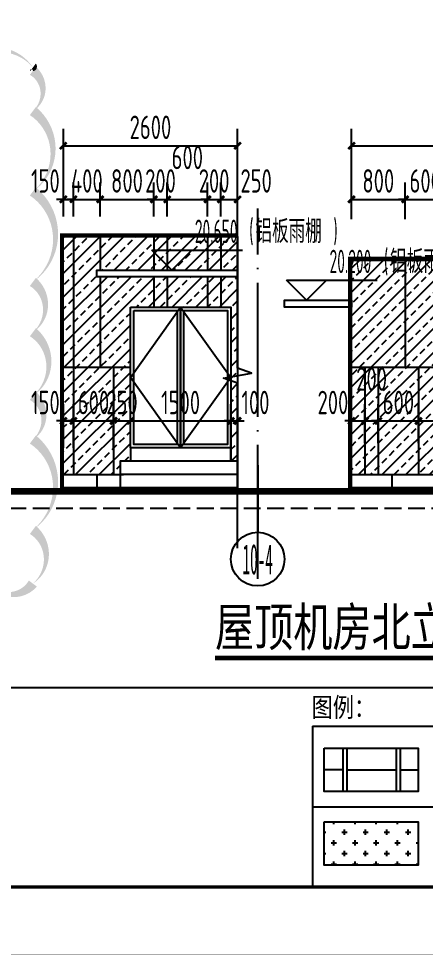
# Model space of a CAD drawing. Extents: x -863035 to 270371, y -8918 to 240488.
# Drawn here: x -246295 to -240228, y 112772 to 126731 of the extents above; entities that cross this region are included whole.
import ezdxf
from ezdxf.enums import TextEntityAlignment as Align

# ---------------------------------------------------------------- set-up
doc = ezdxf.new("R2010")
doc.units = 0
doc.header["$LTSCALE"] = 1000
doc.header["$MEASUREMENT"] = 0
for name, pattern in [('109-34 轴网$0$L1$0$$AUDIT_BAD_LTYPE1', [0]), ('DASH', [0.35, 0.25, -0.1]), ('DOTE', [2.42, 2, -0.2, 0.02, -0.2])]:
    doc.linetypes.add(name, pattern=pattern)
for name, color, linetype in [('01-标注_尺寸', 124, 'Continuous'), ('01-标注_标高', 200, 'Continuous'), ('01-标注_符号', 200, 'Continuous'), ('01-标注_轴线坐标', 132, 'Continuous'), ('02-TEXT_标注', 130, 'Continuous'), ('02-TEXT_轴号', 7, 'Continuous'), ('05-填充_156', 156, 'Continuous'), ('A-C_窗', 140, 'Continuous'), ('A_AXIS-轴线', 36, 'Continuous'), ('AXIS_TEXT', 7, 'Continuous'), ('DIM_SYMB', 3, 'Continuous'), ('E-墙面分格', 146, 'Continuous'), ('E-立面轮廓', 241, 'Continuous'), ('X-立面图例$0$03-表格_197', 197, 'Continuous'), ('X-立面图例$0$05-填充_156', 156, 'Continuous'), ('X-立面图例$0$A-0-图名图例', 2, 'Continuous'), ('X-立面图例$0$A-C_窗', 140, 'Continuous')]:
    doc.layers.add(name, color=color, linetype=linetype)
doc.layers.add('04-不打印_辅助线', color=165, linetype='Continuous', plot=False)
doc.layers.add('DIM_MODI', color=6, linetype='Continuous', plot=False)
doc.styles.add('_TCH_AXIS', font='STXIHEI.TTF')
doc.styles.add('_TCH_DIM', font='ROS1', dxfattribs={"width": 0.75, "bigfont": 'JD'})
doc.styles.add('_TCH_DIM_T3', font='ROS1', dxfattribs={"width": 0.75, "bigfont": 'JD'})
doc.styles.add('COMPLEX', font='COMPLEX')
doc.styles.get("Standard").update_dxf_attribs({"font": 'STXIHEI.TTF', "width": 0.75})
doc.styles.add('X-立面图例$0$HT_HWXH', font='STXIHEI.TTF', dxfattribs={"width": 0.8})
doc.dimstyles.new('_TCH_ARCH&&100', dxfattribs={"dimtxt": 350, "dimasz": 100, "dimexe": 250, "dimexo": 300, "dimgap": 100, "dimtad": 1, "dimdec": 0, "dimzin": 0, "dimdsep": 46, "dimtxsty": '_TCH_DIM_T3', "dimblk": 'ARCHTICK', "dimcen": 0.09, "dimclrt": 7, "dimazin": 2, "dimtfac": 1, "dimtdec": 0, "dimtix": 1, "dimtmove": 2, "dimatfit": 3, "dimfxl": 0, "dimtolj": 1, "dimtzin": 0, "dimarcsym": 0})

# ---------------------------------------------------------------- blocks, each defined once
blk = doc.blocks.new('X-立面图例')
at = {"layer": 'X-立面图例$0$05-填充_156'}
h = blk.add_hatch(dxfattribs=at)
h.set_pattern_fill('CROSS', color=136, scale=100)
h.set_pattern_definition([(0, (-1603.78, -29391.35), (158.75, 158.75), [79.375, -238.125]), (90, (-1564.1, -29431.04), (-158.75, 158.75), [79.375, -238.125])])
h.paths.add_polyline_path([(178, 972), (178, 328), (1578, 328), (1578, 972)])
at = {"layer": 'X-立面图例$0$03-表格_197'}
for p, q in [((0, 2400), (24597, 2400)), ((0, 2400), (0, 0)), ((0, 1200), (24597, 1200)), ((0, 0), (24597, 0))]:
    blk.add_line(p, q, dxfattribs=at)
at = {"layer": 'X-立面图例$0$A-C_窗'}
for p, q in [((461, 1428), (461, 2072)), ((521, 1428), (521, 2072)), ((1257, 1428), (1257, 2072)), ((1317, 1428), (1317, 2072)), ((461, 1750), (178, 1750)), ((521, 1750), (1257, 1750)), ((1317, 1750), (1578, 1750))]:
    blk.add_line(p, q, dxfattribs=at)
for points in [[(178, 2072), (1578, 2072), (1578, 1428), (178, 1428)], [(178, 972), (1578, 972), (1578, 328), (178, 328)]]:
    blk.add_lwpolyline(points, close=True, dxfattribs=at)
at = {"layer": 'X-立面图例$0$A-0-图名图例', "style": 'X-立面图例$0$HT_HWXH', "width": 0.8}
blk.add_text('图例：', height=290.1, dxfattribs=at).set_placement((-12, 2538))
blk = doc.blocks.new('图框-A1+1-4')
for points, const_width in [([(0, 0), (1051, 0), (1051, 594), (0, 594)], 0.05), ([(976, 584), (25, 584), (25, 10), (976, 10)], 0.5)]:
    blk.add_lwpolyline(points, close=True, dxfattribs=dict(const_width=const_width))
blk = doc.blocks.new('_ArchTick')
at = {"color": 0, "linetype": 'ByBlock', "const_width": 0.4}
blk.add_lwpolyline([(-0.5, -0.5), (0.5, 0.5)], dxfattribs=at)
blk = doc.blocks.new('*D444')
at = {"layer": '01-标注_尺寸', "color": 0, "lineweight": -2, "transparency": 16777216}
for p, q in [((-241329, 120396), (-241329, 120980)), ((-241129, 120396), (-241129, 120980)), ((-241329, 120730), (-241429, 120730)), ((-241329, 120730), (-241129, 120730)), ((-241129, 120730), (-241029, 120730))]:
    blk.add_line(p, q, dxfattribs=at)
at = {"layer": 'Defpoints', "color": 0, "transparency": 16777216}
for p in [(-241129, 120730), (-241329, 120096), (-241129, 120096)]:
    blk.add_point(p, dxfattribs=at)
at = {"layer": '01-标注_尺寸', "color": 0, "lineweight": -2, "transparency": 16777216, "xscale": 100, "yscale": 100, "zscale": 100}
blk.add_blockref('_ArchTick', (-241329, 120730), dxfattribs=at)
at = {"layer": '01-标注_尺寸', "color": 0, "lineweight": -2, "transparency": 16777216, "xscale": 100, "yscale": 100, "zscale": 100, "rotation": 180}
blk.add_blockref('_ArchTick', (-241129, 120730), dxfattribs=at)
at = {"layer": '01-标注_尺寸', "color": 7, "transparency": 16777216, "insert": (-241606, 121005), "char_height": 350, "attachment_point": 5, "style": '_TCH_DIM_T3'}
blk.add_mtext('\\A1;200', dxfattribs=at)
blk = doc.blocks.new('*D445')
at = {"layer": '01-标注_尺寸', "color": 0, "lineweight": -2, "transparency": 16777216}
for p, q in [((-241129, 120396), (-241129, 120980)), ((-240929, 120396), (-240929, 120980)), ((-241129, 120730), (-240929, 120730))]:
    blk.add_line(p, q, dxfattribs=at)
at = {"layer": 'Defpoints', "color": 0, "transparency": 16777216}
for p in [(-240929, 120730), (-241129, 120096), (-240929, 120096)]:
    blk.add_point(p, dxfattribs=at)
at = {"layer": '01-标注_尺寸', "color": 0, "lineweight": -2, "transparency": 16777216, "xscale": 100, "yscale": 100, "zscale": 100, "rotation": 180}
blk.add_blockref('_ArchTick', (-241129, 120730), dxfattribs=at)
at = {"layer": '01-标注_尺寸', "color": 0, "lineweight": -2, "transparency": 16777216, "xscale": 100, "yscale": 100, "zscale": 100}
blk.add_blockref('_ArchTick', (-240929, 120730), dxfattribs=at)
at = {"layer": '01-标注_尺寸', "color": 7, "transparency": 16777216, "insert": (-241029, 121355), "char_height": 350, "attachment_point": 5, "style": '_TCH_DIM_T3'}
blk.add_mtext('\\A1;200', dxfattribs=at)
blk = doc.blocks.new('*D446')
at = {"layer": '01-标注_尺寸', "color": 0, "lineweight": -2, "transparency": 16777216}
for p, q in [((-240929, 120396), (-240929, 120980)), ((-240329, 120396), (-240329, 120980)), ((-240929, 120730), (-241029, 120730)), ((-240929, 120730), (-240329, 120730)), ((-240329, 120730), (-240229, 120730))]:
    blk.add_line(p, q, dxfattribs=at)
at = {"layer": 'Defpoints', "color": 0, "transparency": 16777216}
for p in [(-240329, 120730), (-240929, 120096), (-240329, 120096)]:
    blk.add_point(p, dxfattribs=at)
at = {"layer": '01-标注_尺寸', "color": 0, "lineweight": -2, "transparency": 16777216, "xscale": 100, "yscale": 100, "zscale": 100}
blk.add_blockref('_ArchTick', (-240929, 120730), dxfattribs=at)
at = {"layer": '01-标注_尺寸', "color": 0, "lineweight": -2, "transparency": 16777216, "xscale": 100, "yscale": 100, "zscale": 100, "rotation": 180}
blk.add_blockref('_ArchTick', (-240329, 120730), dxfattribs=at)
at = {"layer": '01-标注_尺寸', "color": 7, "transparency": 16777216, "insert": (-240629, 121005), "char_height": 350, "attachment_point": 5, "style": '_TCH_DIM_T3'}
blk.add_mtext('\\A1;600', dxfattribs=at)
blk = doc.blocks.new('*D447')
at = {"layer": '01-标注_尺寸', "color": 0, "lineweight": -2, "transparency": 16777216}
for p, q in [((-240329, 120396), (-240329, 120980)), ((-239429, 120396), (-239429, 120980)), ((-240329, 120730), (-239429, 120730))]:
    blk.add_line(p, q, dxfattribs=at)
at = {"layer": 'Defpoints', "color": 0, "transparency": 16777216}
for p in [(-239429, 120730), (-240329, 120096), (-239429, 120096)]:
    blk.add_point(p, dxfattribs=at)
at = {"layer": '01-标注_尺寸', "color": 0, "lineweight": -2, "transparency": 16777216, "xscale": 100, "yscale": 100, "zscale": 100, "rotation": 180}
blk.add_blockref('_ArchTick', (-240329, 120730), dxfattribs=at)
at = {"layer": '01-标注_尺寸', "color": 0, "lineweight": -2, "transparency": 16777216, "xscale": 100, "yscale": 100, "zscale": 100}
blk.add_blockref('_ArchTick', (-239429, 120730), dxfattribs=at)
at = {"layer": '01-标注_尺寸', "color": 7, "transparency": 16777216, "insert": (-239879, 121005), "char_height": 350, "attachment_point": 5, "style": '_TCH_DIM_T3'}
blk.add_mtext('\\A1;900', dxfattribs=at)
blk = doc.blocks.new('_AXISO')
blk.add_circle((0, 0), 0.5)
at = {"layer": 'AXIS_TEXT', "style": 'COMPLEX', "width": 1.041667}
blk.add_attdef('A', text='', height=0.56, dxfattribs=at).set_placement((-0.25, -0.28), (0.25, -0.28), align=Align.FIT)
blk = doc.blocks.new('*D567')
at = {"layer": '01-标注_尺寸', "color": 0, "lineweight": -2, "transparency": 16777216}
for p, q in [((-241329, 124080), (-241329, 125086)), ((-233879, 124080), (-233879, 125086)), ((-241329, 124836), (-233879, 124836))]:
    blk.add_line(p, q, dxfattribs=at)
at = {"layer": 'Defpoints', "color": 0, "transparency": 16777216}
for p in [(-233879, 124836), (-241329, 123780), (-233879, 123780)]:
    blk.add_point(p, dxfattribs=at)
at = {"layer": '01-标注_尺寸', "color": 0, "lineweight": -2, "transparency": 16777216, "xscale": 100, "yscale": 100, "zscale": 100, "rotation": 180}
blk.add_blockref('_ArchTick', (-241329, 124836), dxfattribs=at)
at = {"layer": '01-标注_尺寸', "color": 0, "lineweight": -2, "transparency": 16777216, "xscale": 100, "yscale": 100, "zscale": 100}
blk.add_blockref('_ArchTick', (-233879, 124836), dxfattribs=at)
at = {"layer": '01-标注_尺寸', "color": 7, "transparency": 16777216, "insert": (-237604, 125111), "char_height": 350, "attachment_point": 5, "style": '_TCH_DIM_T3'}
blk.add_mtext('\\A1;7450', dxfattribs=at)
blk = doc.blocks.new('*D568')
at = {"layer": '01-标注_尺寸', "color": 0, "lineweight": -2, "transparency": 16777216}
for p, q in [((-241329, 123739), (-241329, 124286)), ((-240529, 123739), (-240529, 124286)), ((-241329, 124036), (-240529, 124036))]:
    blk.add_line(p, q, dxfattribs=at)
at = {"layer": 'Defpoints', "color": 0, "transparency": 16777216}
for p in [(-240529, 124036), (-241329, 123439), (-240529, 123439)]:
    blk.add_point(p, dxfattribs=at)
at = {"layer": '01-标注_尺寸', "color": 0, "lineweight": -2, "transparency": 16777216, "xscale": 100, "yscale": 100, "zscale": 100, "rotation": 180}
blk.add_blockref('_ArchTick', (-241329, 124036), dxfattribs=at)
at = {"layer": '01-标注_尺寸', "color": 0, "lineweight": -2, "transparency": 16777216, "xscale": 100, "yscale": 100, "zscale": 100}
blk.add_blockref('_ArchTick', (-240529, 124036), dxfattribs=at)
at = {"layer": '01-标注_尺寸', "color": 7, "transparency": 16777216, "insert": (-240929, 124311), "char_height": 350, "attachment_point": 5, "style": '_TCH_DIM_T3'}
blk.add_mtext('\\A1;800', dxfattribs=at)
blk = doc.blocks.new('*D569')
at = {"layer": '01-标注_尺寸', "color": 0, "lineweight": -2, "transparency": 16777216}
for p, q in [((-240529, 123739), (-240529, 124286)), ((-239929, 123739), (-239929, 124286)), ((-240529, 124036), (-240629, 124036)), ((-240529, 124036), (-239929, 124036)), ((-239929, 124036), (-239829, 124036))]:
    blk.add_line(p, q, dxfattribs=at)
at = {"layer": 'Defpoints', "color": 0, "transparency": 16777216}
for p in [(-239929, 124036), (-240529, 123439), (-239929, 123439)]:
    blk.add_point(p, dxfattribs=at)
at = {"layer": '01-标注_尺寸', "color": 0, "lineweight": -2, "transparency": 16777216, "xscale": 100, "yscale": 100, "zscale": 100}
blk.add_blockref('_ArchTick', (-240529, 124036), dxfattribs=at)
at = {"layer": '01-标注_尺寸', "color": 0, "lineweight": -2, "transparency": 16777216, "xscale": 100, "yscale": 100, "zscale": 100, "rotation": 180}
blk.add_blockref('_ArchTick', (-239929, 124036), dxfattribs=at)
at = {"layer": '01-标注_尺寸', "color": 7, "transparency": 16777216, "insert": (-240229, 124311), "char_height": 350, "attachment_point": 5, "style": '_TCH_DIM_T3'}
blk.add_mtext('\\A1;600', dxfattribs=at)
blk = doc.blocks.new('*D735')
at = {"layer": '01-标注_尺寸', "color": 0, "lineweight": -2, "transparency": 16777216}
for p, q in [((-245629, 120330), (-245629, 120980)), ((-245479, 120330), (-245479, 120980)), ((-245629, 120730), (-245729, 120730)), ((-245629, 120730), (-245479, 120730)), ((-245479, 120730), (-245379, 120730))]:
    blk.add_line(p, q, dxfattribs=at)
at = {"layer": 'Defpoints', "color": 0, "transparency": 16777216}
for p in [(-245479, 120730), (-245629, 120030), (-245479, 120030)]:
    blk.add_point(p, dxfattribs=at)
at = {"layer": '01-标注_尺寸', "color": 0, "lineweight": -2, "transparency": 16777216, "xscale": 100, "yscale": 100, "zscale": 100}
blk.add_blockref('_ArchTick', (-245629, 120730), dxfattribs=at)
at = {"layer": '01-标注_尺寸', "color": 0, "lineweight": -2, "transparency": 16777216, "xscale": 100, "yscale": 100, "zscale": 100, "rotation": 180}
blk.add_blockref('_ArchTick', (-245479, 120730), dxfattribs=at)
at = {"layer": '01-标注_尺寸', "color": 7, "transparency": 16777216, "insert": (-245897, 121005), "char_height": 350, "attachment_point": 5, "style": '_TCH_DIM_T3'}
blk.add_mtext('\\A1;150', dxfattribs=at)
blk = doc.blocks.new('*D736')
at = {"layer": '01-标注_尺寸', "color": 0, "lineweight": -2, "transparency": 16777216}
for p, q in [((-245479, 120330), (-245479, 120980)), ((-244879, 120330), (-244879, 120980)), ((-245479, 120730), (-245579, 120730)), ((-245479, 120730), (-244879, 120730)), ((-244879, 120730), (-244779, 120730))]:
    blk.add_line(p, q, dxfattribs=at)
at = {"layer": 'Defpoints', "color": 0, "transparency": 16777216}
for p in [(-244879, 120730), (-245479, 120030), (-244879, 120030)]:
    blk.add_point(p, dxfattribs=at)
at = {"layer": '01-标注_尺寸', "color": 0, "lineweight": -2, "transparency": 16777216, "xscale": 100, "yscale": 100, "zscale": 100}
blk.add_blockref('_ArchTick', (-245479, 120730), dxfattribs=at)
at = {"layer": '01-标注_尺寸', "color": 0, "lineweight": -2, "transparency": 16777216, "xscale": 100, "yscale": 100, "zscale": 100, "rotation": 180}
blk.add_blockref('_ArchTick', (-244879, 120730), dxfattribs=at)
at = {"layer": '01-标注_尺寸', "color": 7, "transparency": 16777216, "insert": (-245179, 121005), "char_height": 350, "attachment_point": 5, "style": '_TCH_DIM_T3'}
blk.add_mtext('\\A1;600', dxfattribs=at)
blk = doc.blocks.new('*D737')
at = {"layer": '01-标注_尺寸', "color": 0, "lineweight": -2, "transparency": 16777216}
for p, q in [((-244879, 120330), (-244879, 120980)), ((-244629, 120330), (-244629, 120980)), ((-244879, 120730), (-244979, 120730)), ((-244879, 120730), (-244629, 120730)), ((-244629, 120730), (-244529, 120730))]:
    blk.add_line(p, q, dxfattribs=at)
at = {"layer": 'Defpoints', "color": 0, "transparency": 16777216}
for p in [(-244629, 120730), (-244879, 120030), (-244629, 120030)]:
    blk.add_point(p, dxfattribs=at)
at = {"layer": '01-标注_尺寸', "color": 0, "lineweight": -2, "transparency": 16777216, "xscale": 100, "yscale": 100, "zscale": 100}
blk.add_blockref('_ArchTick', (-244879, 120730), dxfattribs=at)
at = {"layer": '01-标注_尺寸', "color": 0, "lineweight": -2, "transparency": 16777216, "xscale": 100, "yscale": 100, "zscale": 100, "rotation": 180}
blk.add_blockref('_ArchTick', (-244629, 120730), dxfattribs=at)
at = {"layer": '01-标注_尺寸', "color": 7, "transparency": 16777216, "insert": (-244754, 121005), "char_height": 350, "attachment_point": 5, "style": '_TCH_DIM_T3'}
blk.add_mtext('\\A1;250', dxfattribs=at)
blk = doc.blocks.new('*D738')
at = {"layer": '01-标注_尺寸', "color": 0, "lineweight": -2, "transparency": 16777216}
for p, q in [((-244629, 120330), (-244629, 120980)), ((-243129, 120330), (-243129, 120980)), ((-244629, 120730), (-243129, 120730))]:
    blk.add_line(p, q, dxfattribs=at)
at = {"layer": 'Defpoints', "color": 0, "transparency": 16777216}
for p in [(-243129, 120730), (-244629, 120030), (-243129, 120030)]:
    blk.add_point(p, dxfattribs=at)
at = {"layer": '01-标注_尺寸', "color": 0, "lineweight": -2, "transparency": 16777216, "xscale": 100, "yscale": 100, "zscale": 100, "rotation": 180}
blk.add_blockref('_ArchTick', (-244629, 120730), dxfattribs=at)
at = {"layer": '01-标注_尺寸', "color": 0, "lineweight": -2, "transparency": 16777216, "xscale": 100, "yscale": 100, "zscale": 100}
blk.add_blockref('_ArchTick', (-243129, 120730), dxfattribs=at)
at = {"layer": '01-标注_尺寸', "color": 7, "transparency": 16777216, "insert": (-243879, 121005), "char_height": 350, "attachment_point": 5, "style": '_TCH_DIM_T3'}
blk.add_mtext('\\A1;1500', dxfattribs=at)
blk = doc.blocks.new('*D739')
at = {"layer": '01-标注_尺寸', "color": 0, "lineweight": -2, "transparency": 16777216}
for p, q in [((-243129, 120330), (-243129, 120980)), ((-243029, 120330), (-243029, 120980)), ((-243129, 120730), (-243229, 120730)), ((-243129, 120730), (-243029, 120730)), ((-243029, 120730), (-242929, 120730))]:
    blk.add_line(p, q, dxfattribs=at)
at = {"layer": 'Defpoints', "color": 0, "transparency": 16777216}
for p in [(-243029, 120730), (-243129, 120030), (-243029, 120030)]:
    blk.add_point(p, dxfattribs=at)
at = {"layer": '01-标注_尺寸', "color": 0, "lineweight": -2, "transparency": 16777216, "xscale": 100, "yscale": 100, "zscale": 100}
blk.add_blockref('_ArchTick', (-243129, 120730), dxfattribs=at)
at = {"layer": '01-标注_尺寸', "color": 0, "lineweight": -2, "transparency": 16777216, "xscale": 100, "yscale": 100, "zscale": 100, "rotation": 180}
blk.add_blockref('_ArchTick', (-243029, 120730), dxfattribs=at)
at = {"layer": '01-标注_尺寸', "color": 7, "transparency": 16777216, "insert": (-242762, 121005), "char_height": 350, "attachment_point": 5, "style": '_TCH_DIM_T3'}
blk.add_mtext('\\A1;100', dxfattribs=at)
blk = doc.blocks.new('*D740')
at = {"layer": '01-标注_尺寸', "color": 0, "lineweight": -2, "transparency": 16777216}
for p, q in [((-245629, 123780), (-245629, 124286)), ((-245479, 123780), (-245479, 124286)), ((-245629, 124036), (-245729, 124036)), ((-245629, 124036), (-245479, 124036)), ((-245479, 124036), (-245379, 124036))]:
    blk.add_line(p, q, dxfattribs=at)
at = {"layer": 'Defpoints', "color": 0, "transparency": 16777216}
for p in [(-245479, 124036), (-245629, 123480), (-245479, 123480)]:
    blk.add_point(p, dxfattribs=at)
at = {"layer": '01-标注_尺寸', "color": 0, "lineweight": -2, "transparency": 16777216, "xscale": 100, "yscale": 100, "zscale": 100}
blk.add_blockref('_ArchTick', (-245629, 124036), dxfattribs=at)
at = {"layer": '01-标注_尺寸', "color": 0, "lineweight": -2, "transparency": 16777216, "xscale": 100, "yscale": 100, "zscale": 100, "rotation": 180}
blk.add_blockref('_ArchTick', (-245479, 124036), dxfattribs=at)
at = {"layer": '01-标注_尺寸', "color": 7, "transparency": 16777216, "insert": (-245897, 124311), "char_height": 350, "attachment_point": 5, "style": '_TCH_DIM_T3'}
blk.add_mtext('\\A1;150', dxfattribs=at)
blk = doc.blocks.new('*D741')
at = {"layer": '01-标注_尺寸', "color": 0, "lineweight": -2, "transparency": 16777216}
for p, q in [((-245479, 123780), (-245479, 124286)), ((-245079, 123780), (-245079, 124286)), ((-245479, 124036), (-245579, 124036)), ((-245479, 124036), (-245079, 124036)), ((-245079, 124036), (-244979, 124036))]:
    blk.add_line(p, q, dxfattribs=at)
at = {"layer": 'Defpoints', "color": 0, "transparency": 16777216}
for p in [(-245079, 124036), (-245479, 123480), (-245079, 123480)]:
    blk.add_point(p, dxfattribs=at)
at = {"layer": '01-标注_尺寸', "color": 0, "lineweight": -2, "transparency": 16777216, "xscale": 100, "yscale": 100, "zscale": 100}
blk.add_blockref('_ArchTick', (-245479, 124036), dxfattribs=at)
at = {"layer": '01-标注_尺寸', "color": 0, "lineweight": -2, "transparency": 16777216, "xscale": 100, "yscale": 100, "zscale": 100, "rotation": 180}
blk.add_blockref('_ArchTick', (-245079, 124036), dxfattribs=at)
at = {"layer": '01-标注_尺寸', "color": 7, "transparency": 16777216, "insert": (-245279, 124311), "char_height": 350, "attachment_point": 5, "style": '_TCH_DIM_T3'}
blk.add_mtext('\\A1;400', dxfattribs=at)
blk = doc.blocks.new('*D742')
at = {"layer": '01-标注_尺寸', "color": 0, "lineweight": -2, "transparency": 16777216}
for p, q in [((-245079, 123780), (-245079, 124286)), ((-244279, 123780), (-244279, 124286)), ((-245079, 124036), (-244279, 124036))]:
    blk.add_line(p, q, dxfattribs=at)
at = {"layer": 'Defpoints', "color": 0, "transparency": 16777216}
for p in [(-244279, 124036), (-245079, 123480), (-244279, 123480)]:
    blk.add_point(p, dxfattribs=at)
at = {"layer": '01-标注_尺寸', "color": 0, "lineweight": -2, "transparency": 16777216, "xscale": 100, "yscale": 100, "zscale": 100, "rotation": 180}
blk.add_blockref('_ArchTick', (-245079, 124036), dxfattribs=at)
at = {"layer": '01-标注_尺寸', "color": 0, "lineweight": -2, "transparency": 16777216, "xscale": 100, "yscale": 100, "zscale": 100}
blk.add_blockref('_ArchTick', (-244279, 124036), dxfattribs=at)
at = {"layer": '01-标注_尺寸', "color": 7, "transparency": 16777216, "insert": (-244679, 124311), "char_height": 350, "attachment_point": 5, "style": '_TCH_DIM_T3'}
blk.add_mtext('\\A1;800', dxfattribs=at)
blk = doc.blocks.new('*D743')
at = {"layer": '01-标注_尺寸', "color": 0, "lineweight": -2, "transparency": 16777216}
for p, q in [((-244279, 123780), (-244279, 124286)), ((-244079, 123780), (-244079, 124286)), ((-244279, 124036), (-244379, 124036)), ((-244279, 124036), (-244079, 124036)), ((-244079, 124036), (-243979, 124036))]:
    blk.add_line(p, q, dxfattribs=at)
at = {"layer": 'Defpoints', "color": 0, "transparency": 16777216}
for p in [(-244079, 124036), (-244279, 123480), (-244079, 123480)]:
    blk.add_point(p, dxfattribs=at)
at = {"layer": '01-标注_尺寸', "color": 0, "lineweight": -2, "transparency": 16777216, "xscale": 100, "yscale": 100, "zscale": 100}
blk.add_blockref('_ArchTick', (-244279, 124036), dxfattribs=at)
at = {"layer": '01-标注_尺寸', "color": 0, "lineweight": -2, "transparency": 16777216, "xscale": 100, "yscale": 100, "zscale": 100, "rotation": 180}
blk.add_blockref('_ArchTick', (-244079, 124036), dxfattribs=at)
at = {"layer": '01-标注_尺寸', "color": 7, "transparency": 16777216, "insert": (-244179, 124311), "char_height": 350, "attachment_point": 5, "style": '_TCH_DIM_T3'}
blk.add_mtext('\\A1;200', dxfattribs=at)
blk = doc.blocks.new('*D744')
at = {"layer": '01-标注_尺寸', "color": 0, "lineweight": -2, "transparency": 16777216}
for p, q in [((-244079, 123780), (-244079, 124286)), ((-243479, 123780), (-243479, 124286)), ((-244079, 124036), (-243479, 124036))]:
    blk.add_line(p, q, dxfattribs=at)
at = {"layer": 'Defpoints', "color": 0, "transparency": 16777216}
for p in [(-243479, 124036), (-244079, 123480), (-243479, 123480)]:
    blk.add_point(p, dxfattribs=at)
at = {"layer": '01-标注_尺寸', "color": 0, "lineweight": -2, "transparency": 16777216, "xscale": 100, "yscale": 100, "zscale": 100, "rotation": 180}
blk.add_blockref('_ArchTick', (-244079, 124036), dxfattribs=at)
at = {"layer": '01-标注_尺寸', "color": 0, "lineweight": -2, "transparency": 16777216, "xscale": 100, "yscale": 100, "zscale": 100}
blk.add_blockref('_ArchTick', (-243479, 124036), dxfattribs=at)
at = {"layer": '01-标注_尺寸', "color": 7, "transparency": 16777216, "insert": (-243779, 124661), "char_height": 350, "attachment_point": 5, "style": '_TCH_DIM_T3'}
blk.add_mtext('\\A1;600', dxfattribs=at)
blk = doc.blocks.new('*D745')
at = {"layer": '01-标注_尺寸', "color": 0, "lineweight": -2, "transparency": 16777216}
for p, q in [((-243479, 123780), (-243479, 124286)), ((-243279, 123780), (-243279, 124286)), ((-243479, 124036), (-243579, 124036)), ((-243479, 124036), (-243279, 124036)), ((-243279, 124036), (-243179, 124036))]:
    blk.add_line(p, q, dxfattribs=at)
at = {"layer": 'Defpoints', "color": 0, "transparency": 16777216}
for p in [(-243279, 124036), (-243479, 123480), (-243279, 123480)]:
    blk.add_point(p, dxfattribs=at)
at = {"layer": '01-标注_尺寸', "color": 0, "lineweight": -2, "transparency": 16777216, "xscale": 100, "yscale": 100, "zscale": 100}
blk.add_blockref('_ArchTick', (-243479, 124036), dxfattribs=at)
at = {"layer": '01-标注_尺寸', "color": 0, "lineweight": -2, "transparency": 16777216, "xscale": 100, "yscale": 100, "zscale": 100, "rotation": 180}
blk.add_blockref('_ArchTick', (-243279, 124036), dxfattribs=at)
at = {"layer": '01-标注_尺寸', "color": 7, "transparency": 16777216, "insert": (-243379, 124311), "char_height": 350, "attachment_point": 5, "style": '_TCH_DIM_T3'}
blk.add_mtext('\\A1;200', dxfattribs=at)
blk = doc.blocks.new('*D746')
at = {"layer": '01-标注_尺寸', "color": 0, "lineweight": -2, "transparency": 16777216}
for p, q in [((-243279, 123780), (-243279, 124286)), ((-243029, 123780), (-243029, 124286)), ((-243279, 124036), (-243029, 124036))]:
    blk.add_line(p, q, dxfattribs=at)
at = {"layer": 'Defpoints', "color": 0, "transparency": 16777216}
for p in [(-243029, 124036), (-243279, 123480), (-243029, 123480)]:
    blk.add_point(p, dxfattribs=at)
at = {"layer": '01-标注_尺寸', "color": 0, "lineweight": -2, "transparency": 16777216, "xscale": 100, "yscale": 100, "zscale": 100, "rotation": 180}
blk.add_blockref('_ArchTick', (-243279, 124036), dxfattribs=at)
at = {"layer": '01-标注_尺寸', "color": 0, "lineweight": -2, "transparency": 16777216, "xscale": 100, "yscale": 100, "zscale": 100}
blk.add_blockref('_ArchTick', (-243029, 124036), dxfattribs=at)
at = {"layer": '01-标注_尺寸', "color": 7, "transparency": 16777216, "insert": (-242752, 124311), "char_height": 350, "attachment_point": 5, "style": '_TCH_DIM_T3'}
blk.add_mtext('\\A1;250', dxfattribs=at)
blk = doc.blocks.new('*D747')
at = {"layer": '01-标注_尺寸', "color": 0, "lineweight": -2, "transparency": 16777216}
for p, q in [((-245629, 124080), (-245629, 125086)), ((-243029, 124080), (-243029, 125086)), ((-245629, 124836), (-243029, 124836))]:
    blk.add_line(p, q, dxfattribs=at)
at = {"layer": 'Defpoints', "color": 0, "transparency": 16777216}
for p in [(-243029, 124836), (-245629, 123780), (-243029, 123780)]:
    blk.add_point(p, dxfattribs=at)
at = {"layer": '01-标注_尺寸', "color": 0, "lineweight": -2, "transparency": 16777216, "xscale": 100, "yscale": 100, "zscale": 100, "rotation": 180}
blk.add_blockref('_ArchTick', (-245629, 124836), dxfattribs=at)
at = {"layer": '01-标注_尺寸', "color": 0, "lineweight": -2, "transparency": 16777216, "xscale": 100, "yscale": 100, "zscale": 100}
blk.add_blockref('_ArchTick', (-243029, 124836), dxfattribs=at)
at = {"layer": '01-标注_尺寸', "color": 7, "transparency": 16777216, "insert": (-244329, 125111), "char_height": 350, "attachment_point": 5, "style": '_TCH_DIM_T3'}
blk.add_mtext('\\A1;2600', dxfattribs=at)

msp = doc.modelspace()

# ---------------------------------------------------------------- hatches: boundary and pattern name
at = {"layer": '05-填充_156'}
h = msp.add_hatch(dxfattribs=at)
h.set_pattern_fill('天然石材', color=256, scale=50)
h.set_pattern_definition([(45, (-506844.91, 279613.55), (-176.77677, 176.77677), []), (45, (-506757.98, 279523.8), (-176.77677, 176.77677), [98.68425, -56.391])])
h.paths.add_polyline_path([(-244629.2, 122429.8), (-243879.2, 122429.8), (-243129.2, 122429.8), (-243129.2, 120329.8), (-243129.2, 120129.8), (-243029.2, 120129.8), (-243029.2, 122879.8), (-245129.2, 122879.8), (-245129.2, 122979.8), (-243029.2, 122979.8), (-243029.2, 123479.8), (-245629.2, 123479.8), (-245629.2, 119929.8), (-244779.5, 119929.8), (-244779.5, 120129.8), (-244779.5, 120129.8), (-244629.2, 120129.8)])
h = msp.add_hatch(dxfattribs=at)
h.set_pattern_fill('天然石材', color=256, scale=50)
h.set_pattern_definition([(45, (-215937.66, -128080.43), (-176.77677, 176.77677), []), (45, (-215850.72, -128170.19), (-176.77677, 176.77677), [98.68425, -56.391])])
h.paths.add_polyline_path([(-233879.2, 123129.8), (-241329.2, 123129.8), (-241329.2, 119929.8), (-233879.2, 119929.8)])

# ---------------------------------------------------------------- linework, layer by layer
at = {"layer": '01-标注_标高'}
for p, q in [((-244010.9, 122979.8), (-244310.9, 123279.8)), ((-244310.9, 123279.8), (-242954.3, 123279.8)), ((-244010.9, 122979.8), (-243710.9, 123279.8)), ((-242000.7, 122529.8), (-242300.7, 122829.8)), ((-242300.7, 122829.8), (-240944.1, 122829.8)), ((-242000.7, 122529.8), (-241700.7, 122829.8))]:
    msp.add_line(p, q, dxfattribs=at)
at = {"layer": '01-标注_符号'}
msp.add_lwpolyline([(-243029.2, 118829.8), (-243029.2, 121292.3), (-243239.2, 121368.7), (-242819.2, 121442.8), (-243029.2, 121517.3), (-243029.2, 123979.8)], dxfattribs=at)
at = {"layer": '01-标注_轴线坐标'}
msp.add_line((-242729.2, 120067.8), (-242729.2, 119067.8), dxfattribs=at)
at = {"layer": '04-不打印_辅助线'}
msp.add_lwpolyline([(-230015.6, 143892.3), (-255645.6, 143892.3), (-255645.6, 116752.5), (-230015.6, 116752.5)], close=True, dxfattribs=at)
at = {"layer": 'A-C_窗', "linetype": '109-34 轴网$0$L1$0$$AUDIT_BAD_LTYPE1'}
for p, q in [((-245629.2, 119929.8), (-244729.2, 119929.8)), ((-241329.2, 119929.8), (-233879.2, 119929.8))]:
    msp.add_line(p, q, dxfattribs=at)
at = {"layer": 'A-C_窗', "linetype": 'DASH'}
msp.add_line((-252385.2, 119429.8), (-233660.1, 119429.8), dxfattribs=at)
at = {"layer": 'A-C_窗'}
for points in [[(-245629.2, 123479.8), (-243029.2, 123479.8), (-243029.2, 119729.8), (-245629.2, 119729.8)], [(-241329.2, 123129.8), (-233879.2, 123129.8), (-233879.2, 119729.8), (-241329.2, 119729.8)]]:
    msp.add_lwpolyline(points, close=True, dxfattribs=at)
at = {"layer": 'A-C_窗', "linetype": '109-34 轴网$0$L1$0$$AUDIT_BAD_LTYPE1'}
for points in [[(-243029.2, 122979.8), (-243029.2, 122879.8), (-245129.2, 122879.8), (-245129.2, 122979.8)], [(-244629.2, 122429.8), (-243879.2, 122429.8), (-243879.2, 120329.8), (-244629.2, 120329.8)], [(-243879.2, 122429.8), (-243129.2, 122429.8), (-243129.2, 120329.8), (-243879.2, 120329.8)], [(-241329.2, 122529.8), (-241329.2, 122429.8), (-242329.2, 122429.8), (-242329.2, 122529.8)], [(-244579.2, 122379.8), (-243929.2, 122379.8), (-243929.2, 120379.8), (-244579.2, 120379.8)], [(-243829.2, 122379.8), (-243179.2, 122379.8), (-243179.2, 120379.8), (-243829.2, 120379.8)]]:
    msp.add_lwpolyline(points, close=True, dxfattribs=at)
for points in [[(-243879.2, 122429.8), (-243129.2, 121379.8), (-243879.2, 120329.8), (-244629.2, 121379.8), (-243879.2, 122429.8), (-243879.2, 120329.8)], [(-243129.2, 120129.8), (-243129.2, 120329.8), (-244629.2, 120329.8), (-244629.2, 120129.8)], [(-243029.2, 119929.8), (-243029.2, 120129.8), (-244779.5, 120129.8), (-244779.5, 119929.8)]]:
    msp.add_lwpolyline(points, dxfattribs=at)
at = {"layer": 'A-C_窗'}
msp.add_lwpolyline([(-243029.2, 119729.8), (-243029.2, 119929.8), (-244779.5, 119929.8), (-244779.5, 119729.8), (-243029.2, 119729.8)], dxfattribs=at)
at = {"layer": 'A_AXIS-轴线', "linetype": 'DOTE'}
msp.add_lwpolyline([(-242729.2, 118371.9), (-242729.2, 123897.6)], dxfattribs=at)
at = {"layer": 'DIM_MODI'}
msp.add_lwpolyline([(-246735.1, 118303.5, 0, 150, 0.5), (-246083.2, 118303.5, 0, 150, 0.5), (-246083.2, 119103.5, 0, 150, 0.5), (-246083.2, 120453.5, 0, 150, 0.5), (-246083.2, 121103.5, 0, 150, 0.5), (-246083.2, 122053.5, 0, 150, 0.5), (-246083.2, 122803.5, 0, 150, 0.5), (-246083.2, 124153.5, 0, 150, 0.5), (-246083.2, 125353.5, 0, 150, 0.5), (-246083.2, 125953.5, 0, 150, 0.5), (-246083.2, 126004.6, 0, 150, 0.5), (-247133.2, 126004.6, 0, 150, 0.5)], format="xyseb", dxfattribs=at)
at = {"layer": 'DIM_SYMB', "const_width": 70}
msp.add_lwpolyline([(-243365.6, 117193.3), (-239283, 117193.3)], dxfattribs=at)
at = {"layer": 'E-墙面分格'}
for p, q in [((-245479.2, 123479.8), (-245479.2, 121529.8)), ((-245079.2, 123479.8), (-245079.2, 122979.8)), ((-244279.2, 123479.8), (-244279.2, 122979.8)), ((-244079.2, 123479.8), (-244079.2, 122979.8)), ((-243479.2, 123479.8), (-243479.2, 122979.8)), ((-243279.2, 123479.8), (-243279.2, 122979.8)), ((-240529.2, 123129.8), (-240529.2, 121529.8)), ((-245079.2, 122879.8), (-245079.2, 121529.8)), ((-244279.2, 122879.8), (-244279.2, 122429.8)), ((-244079.2, 122879.8), (-244079.2, 122429.8)), ((-243479.2, 122879.8), (-243479.2, 122429.8)), ((-243279.2, 122879.8), (-243279.2, 122429.8)), ((-245629.2, 121529.8), (-244629.2, 121529.8)), ((-245479.2, 121529.8), (-245479.2, 119929.8)), ((-244879.2, 121529.8), (-244879.2, 119929.8)), ((-243129.2, 121529.8), (-243129.2, 120129.8)), ((-241129.2, 121529.8), (-241129.2, 119929.8)), ((-240929.2, 121529.8), (-240929.2, 119929.8)), ((-240329.2, 121529.8), (-240329.2, 119929.8)), ((-245129.2, 119929.8), (-245129.2, 119729.8)), ((-240729.2, 119929.8), (-240729.2, 119729.8))]:
    msp.add_line(p, q, dxfattribs=at)
msp.add_lwpolyline([(-241329.2, 121529.8), (-233879.2, 121529.8)], dxfattribs=at)
at = {"layer": 'E-立面轮廓'}
for points, const_width in [([(-245654.2, 119704.8), (-245654.2, 123504.8), (-243029.2, 123504.8)], 50), ([(-233854.2, 119704.8), (-233854.2, 123154.8), (-241354.2, 123154.8), (-241354.2, 119704.8)], 50), ([(-252385.2, 119679.8), (-233660.1, 119679.8)], 100)]:
    msp.add_lwpolyline(points, dxfattribs=dict(at, const_width=const_width))

# ---------------------------------------------------------------- block references
at = {"xscale": 100, "yscale": 100, "zscale": 100}
msp.add_blockref('图框-A1+1-4', (-314916, 112774.5), dxfattribs=at)
msp.add_blockref('X-立面图例', (-241912.8, 113774.5))
at = {"layer": '01-标注_轴线坐标'}
ref = msp.add_blockref('_AXISO', (-242729.2, 118667.8), dxfattribs=dict(at, xscale=800, yscale=800, zscale=800))
ref.add_attrib('A', '10-4', dxfattribs={"layer": '02-TEXT_轴号', "height": 452.55, "style": '_TCH_AXIS', "width": 0.374624}).set_placement((-242955.4, 118441.5), (-242502.9, 118441.5), align=Align.FIT)

# ---------------------------------------------------------------- texts
at = {"layer": '02-TEXT_标注', "style": '_TCH_DIM'}
for s, height, width, p in [('20.650', 350, 0.5625, (-243666.8, 123384.8)), ('(', 350, 0.5625, (-242854.3, 123384.8)), ('铝板雨棚', 347.29, 0.75, (-242762.5, 123384.8)), (')', 350, 0.5625, (-241598.5, 123384.8)), ('20.200', 350, 0.5625, (-241656.6, 122934.8)), ('(', 350, 0.5625, (-240844.1, 122934.8)), ('铝板雨棚', 347.29, 0.75, (-240752.2, 122934.8))]:
    msp.add_text(s, height=height, dxfattribs=dict(at, width=width)).set_placement(p)
at = {"layer": '02-TEXT_标注', "width": 0.75}
msp.add_text('屋顶机房北立面', height=570.85, dxfattribs=at).set_placement((-243365.6, 117371.1))

# ---------------------------------------------------------------- dimensions: what is measured, and where the dimension line sits
at = {"layer": '01-标注_尺寸'}
for p1, p2, distance, picture, middle in [((-245629.2, 123779.8), (-243029.2, 123779.8), 1056.1, '*D747', (-244329.2, 125110.9)), ((-241329.2, 123779.8), (-233879.2, 123779.8), 1056.1, '*D567', (-237604.2, 125110.9)), ((-245479.2, 123479.8), (-245079.2, 123479.8), 556.1, '*D741', (-245279.2, 124310.9)), ((-245079.2, 123479.8), (-244279.2, 123479.8), 556.1, '*D742', (-244679.2, 124310.9)), ((-244279.2, 123479.8), (-244079.2, 123479.8), 556.1, '*D743', (-244179.2, 124310.9)), ((-243479.2, 123479.8), (-243279.2, 123479.8), 556.1, '*D745', (-243379.2, 124310.9)), ((-241329.2, 123438.6), (-240529.2, 123438.6), 597.3, '*D568', (-240929.2, 124310.9)), ((-240529.2, 123438.6), (-239929.2, 123438.6), 597.3, '*D569', (-240229.2, 124310.9)), ((-245479.2, 120029.8), (-244879.2, 120029.8), 700, '*D736', (-245179.2, 121004.8)), ((-244879.2, 120029.8), (-244629.2, 120029.8), 700, '*D737', (-244754.2, 121004.8)), ((-244629.2, 120029.8), (-243129.2, 120029.8), 700, '*D738', (-243879.2, 121004.8)), ((-240929.2, 120095.9), (-240329.2, 120095.9), 633.9, '*D446', (-240629.2, 121004.8)), ((-240329.2, 120095.9), (-239429.2, 120095.9), 633.9, '*D447', (-239879.2, 121004.8))]:
    dim = msp.add_aligned_dim(p1=p1, p2=p2, distance=distance, dimstyle='_TCH_ARCH&&100', dxfattribs=at)
    dim.commit()
    dim.dimension.update_dxf_attribs({"geometry": picture, "text_midpoint": middle})
for base, p1, p2, picture, middle in [((-243479.2, 124035.9), (-244079.2, 123479.8), (-243479.2, 123479.8), '*D744', (-243779.2, 124660.9)), ((-245479.2, 124035.9), (-245629.2, 123479.8), (-245479.2, 123479.8), '*D740', (-245896.5, 124310.9)), ((-243029.2, 124035.9), (-243279.2, 123479.8), (-243029.2, 123479.8), '*D746', (-242752, 124310.9)), ((-240929.2, 120729.8), (-241129.2, 120095.9), (-240929.2, 120095.9), '*D445', (-241029.2, 121354.8)), ((-245479.2, 120729.8), (-245629.2, 120029.8), (-245479.2, 120029.8), '*D735', (-245896.5, 121004.8)), ((-243029.2, 120729.8), (-243129.2, 120029.8), (-243029.2, 120029.8), '*D739', (-242761.8, 121004.8)), ((-241129.2, 120729.8), (-241329.2, 120095.9), (-241129.2, 120095.9), '*D444', (-241606.3, 121004.8))]:
    dim = msp.add_linear_dim(base=base, p1=p1, p2=p2, angle=0, dimstyle='_TCH_ARCH&&100', dxfattribs=at)
    dim.commit()
    dim.dimension.update_dxf_attribs({"geometry": picture, "text_midpoint": middle, "dimtype": 161})

doc.saveas('drawing.dxf')
